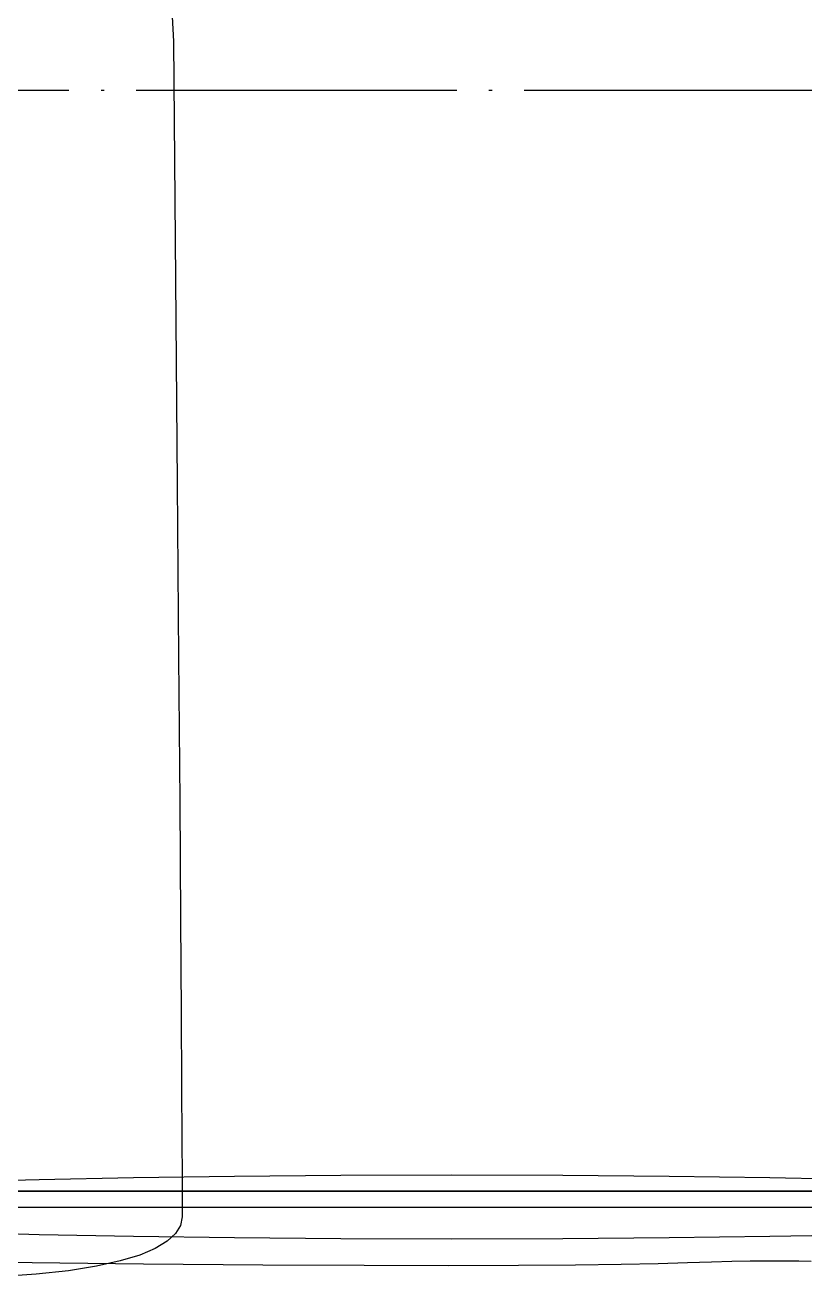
# Model space of a CAD drawing. Extents: x 11992 to 29481, y -6727 to 6811.
# Drawn here: x 22121 to 22608, y 1086 to 1867 of the extents above; entities that cross this region are included whole.
import ezdxf

# ---------------------------------------------------------------- set-up
doc = ezdxf.new("R2010")
doc.units = 0
doc.header["$MEASUREMENT"] = 0
doc.linetypes.add('DOTE', pattern=[2.42, 2, -0.2, 0.02, -0.2])
doc.layers.get('0').update_dxf_attribs({"color": 8, "linetype": 'CONTINUOUS'})
doc.layers.add('zoylight 4标注', color=9, linetype='CONTINUOUS')
doc.layers.add('zoylight 5回路', color=4, linetype='CONTINUOUS')

msp = doc.modelspace()

# ---------------------------------------------------------------- linework, layer by layer
for p, q in [((22212.88, 1872.17, -1940.43), (22213.75, 1856.72, -1940.43)), ((22213.75, 1856.72, -1940.43), (22215, 1708.12, -1940.43)), ((22215, 1708.12, -1940.43), (22216.04, 1580.63, -1940.43)), ((22216.04, 1580.63, -1940.43), (22216.89, 1472.69, -1940.43)), ((22216.89, 1472.69, -1940.43), (22217.57, 1382.73, -1940.43)), ((22217.57, 1382.73, -1940.43), (22218.09, 1309.2, -1940.43)), ((22218.09, 1309.2, -1940.43), (22218.49, 1250.54, -1940.43)), ((22218.49, 1250.54, -1940.43), (22218.77, 1205.18, -1940.43)), ((22218.77, 1205.18, -1940.43), (22218.96, 1171.57, -1940.43)), ((22218.96, 1171.57, -1940.43), (22219.08, 1148.14, -1940.43)), ((22188.85, 1147.99, -2340.43), (22251.78, 1148.85, -2340.43)), ((22219.08, 1148.14, -1940.43), (22219.14, 1133.34, -1940.43)), ((22251.78, 1148.85, -2340.43), (22318.14, 1149.38, -2340.43)), ((22318.14, 1149.38, -2340.43), (22387.31, 1149.56, -2340.43)), ((22387.31, 1149.56, -2340.43), (22456.49, 1149.38, -2340.43)), ((22456.49, 1149.38, -2340.43), (22522.85, 1148.85, -2340.43)), ((22522.85, 1148.85, -2340.43), (22585.78, 1147.99, -2340.43)), ((22075.74, 1145.39, -2340.43), (22129.97, 1146.83, -2340.43)), ((22129.97, 1146.83, -2340.43), (22188.85, 1147.99, -2340.43)), ((22585.78, 1147.99, -2340.43), (22644.66, 1146.83, -2340.43)), ((21892.33, 1139.53, -2340.43), (22882.3, 1139.53, -2340.43)), ((22882.3, 1139.53, -2110.34), (21892.33, 1139.53, -2110.34)), ((22074.78, 1139.53, -2125.8), (22129.12, 1139.53, -2128.22)), ((22129.64, 1139.53, -2086.11), (22075.26, 1139.53, -2087.19)), ((22121.67, 1139.53, -2000.01), (22114.21, 1139.53, -2000.03)), ((22126.42, 1139.53, -2037.92), (22116.99, 1139.53, -2038.3)), ((22128.45, 1139.53, -2040.34), (22119.03, 1139.53, -2040.71)), ((22131.16, 1139.53, -2080.11), (22120.47, 1139.53, -2079.98)), ((22129.36, 1139.53, -1999.91), (22121.67, 1139.53, -2000.01)), ((22136.79, 1139.53, -2037.55), (22126.42, 1139.53, -2037.92)), ((22138.82, 1139.53, -2039.97), (22128.45, 1139.53, -2040.34)), ((22129.12, 1139.53, -2128.22), (22188.12, 1139.53, -2130.36)), ((22137.25, 1139.53, -1999.75), (22129.36, 1139.53, -1999.91)), ((22188.68, 1139.53, -2085.42), (22129.64, 1139.53, -2086.11)), ((22141.84, 1139.53, -2080.32), (22131.16, 1139.53, -2080.11)), ((22148.25, 1139.53, -2037.2), (22136.79, 1139.53, -2037.55)), ((22145.32, 1139.53, -1999.52), (22137.25, 1139.53, -1999.75)), ((22150.26, 1139.53, -2039.62), (22138.82, 1139.53, -2039.97)), ((22152.52, 1139.53, -2080.6), (22141.84, 1139.53, -2080.32)), ((22153.53, 1139.53, -1999.23), (22145.32, 1139.53, -1999.52)), ((22160.89, 1139.53, -2036.87), (22148.25, 1139.53, -2037.2)), ((22162.89, 1139.53, -2039.29), (22150.26, 1139.53, -2039.62)), ((22163.2, 1139.53, -2080.94), (22152.52, 1139.53, -2080.6)), ((22161.87, 1139.53, -1998.88), (22153.53, 1139.53, -1999.23)), ((22174.85, 1139.53, -2036.57), (22160.89, 1139.53, -2036.87)), ((22170.3, 1139.53, -1998.46), (22161.87, 1139.53, -1998.88)), ((22176.83, 1139.53, -2039), (22162.89, 1139.53, -2039.29)), ((22173.89, 1139.53, -2081.33), (22163.2, 1139.53, -2080.94)), ((22178.79, 1139.53, -1997.99), (22170.3, 1139.53, -1998.46)), ((22184.57, 1139.53, -2081.75), (22173.89, 1139.53, -2081.33)), ((22183.56, 1139.53, -2036.59), (22174.85, 1139.53, -2036.57)), ((22185.55, 1139.53, -2039.02), (22176.83, 1139.53, -2039)), ((22187.33, 1139.53, -1997.46), (22178.79, 1139.53, -1997.99)), ((22192.26, 1139.53, -2036.66), (22183.56, 1139.53, -2036.59)), ((22195.25, 1139.53, -2082.2), (22184.57, 1139.53, -2081.75)), ((22194.26, 1139.53, -2039.1), (22185.55, 1139.53, -2039.02)), ((22195.87, 1139.53, -1996.88), (22187.33, 1139.53, -1997.46)), ((22188.12, 1139.53, -2130.36), (22251.18, 1139.53, -2132.19)), ((22251.76, 1139.53, -2085.15), (22188.68, 1139.53, -2085.42)), ((22200.96, 1139.53, -2036.79), (22192.26, 1139.53, -2036.66)), ((22202.97, 1139.53, -2039.23), (22194.26, 1139.53, -2039.1)), ((22205.93, 1139.53, -2082.67), (22195.25, 1139.53, -2082.2)), ((22202.85, 1139.53, -1996.43), (22195.87, 1139.53, -1996.88)), ((22209.65, 1139.53, -2036.96), (22200.96, 1139.53, -2036.79)), ((22209.8, 1139.53, -1996.06), (22202.85, 1139.53, -1996.43)), ((22211.66, 1139.53, -2039.4), (22202.97, 1139.53, -2039.23)), ((22216.61, 1139.53, -2083.14), (22205.93, 1139.53, -2082.67)), ((22218.34, 1139.53, -2037.17), (22209.65, 1139.53, -2036.96)), ((22216.7, 1139.53, -1995.78), (22209.8, 1139.53, -1996.06)), ((22220.35, 1139.53, -2039.61), (22211.66, 1139.53, -2039.4)), ((22227.29, 1139.53, -2083.6), (22216.61, 1139.53, -2083.14)), ((22223.54, 1139.53, -1995.56), (22216.7, 1139.53, -1995.78)), ((22227.02, 1139.53, -2037.41), (22218.34, 1139.53, -2037.17)), ((22219.14, 1133.34, -1940.43), (22219.16, 1125.6, -1940.43)), ((22229.04, 1139.53, -2039.85), (22220.35, 1139.53, -2039.61)), ((22230.3, 1139.53, -1995.4), (22223.54, 1139.53, -1995.56)), ((22224.39, 1139.53, -2086.23), (22224.32, 1139.53, -2086.46)), ((22224.32, 1139.53, -2086.46), (22229.26, 1139.53, -2086.63)), ((22231.15, 1139.53, -2085.92), (22224.39, 1139.53, -2086.23)), ((22235.71, 1139.53, -2037.68), (22227.02, 1139.53, -2037.41)), ((22237.98, 1139.53, -2084.05), (22227.29, 1139.53, -2083.6)), ((22237.73, 1139.53, -2040.12), (22229.04, 1139.53, -2039.85)), ((22229.26, 1139.53, -2086.63), (22237.54, 1139.53, -2086.71)), ((22236.98, 1139.53, -1995.3), (22230.3, 1139.53, -1995.4)), ((22246.26, 1139.53, -2085.56), (22231.15, 1139.53, -2085.92)), ((22244.4, 1139.53, -2037.97), (22235.71, 1139.53, -2037.68)), ((22243.55, 1139.53, -1995.24), (22236.98, 1139.53, -1995.3)), ((22237.54, 1139.53, -2086.71), (22247.49, 1139.53, -2086.71)), ((22246.42, 1139.53, -2040.42), (22237.73, 1139.53, -2040.12)), ((22248.66, 1139.53, -2084.47), (22237.98, 1139.53, -2084.05)), ((22250, 1139.53, -1995.22), (22243.55, 1139.53, -1995.24)), ((22253.09, 1139.53, -2038.29), (22244.4, 1139.53, -2037.97)), ((22256.28, 1139.53, -2085.36), (22246.26, 1139.53, -2085.56)), ((22255.11, 1139.53, -2040.73), (22246.42, 1139.53, -2040.42)), ((22247.49, 1139.53, -2086.71), (22257.44, 1139.53, -2086.61)), ((22263.79, 1139.53, -2085.14), (22248.66, 1139.53, -2084.47)), ((22256.31, 1139.53, -1995.22), (22250, 1139.53, -1995.22)), ((22251.18, 1139.53, -2132.19), (22317.68, 1139.53, -2133.65)), ((22318.27, 1139.53, -2085.32), (22251.76, 1139.53, -2085.15)), ((22261.78, 1139.53, -2038.61), (22253.09, 1139.53, -2038.29)), ((22263.81, 1139.53, -2041.06), (22255.11, 1139.53, -2040.73)), ((22267.68, 1139.53, -2085.15), (22256.28, 1139.53, -2085.36)), ((22262.47, 1139.53, -1995.25), (22256.31, 1139.53, -1995.22)), ((22257.44, 1139.53, -2086.61), (22265.72, 1139.53, -2086.41)), ((22270.47, 1139.53, -2038.95), (22261.78, 1139.53, -2038.61)), ((22268.47, 1139.53, -1995.3), (22262.47, 1139.53, -1995.25)), ((22270.57, 1139.53, -2085.68), (22263.79, 1139.53, -2085.14)), ((22272.51, 1139.53, -2041.39), (22263.81, 1139.53, -2041.06)), ((22265.72, 1139.53, -2086.41), (22270.65, 1139.53, -2086.1)), ((22281.85, 1139.53, -2084.93), (22267.68, 1139.53, -2085.15)), ((22274.29, 1139.53, -1995.34), (22268.47, 1139.53, -1995.3)), ((22279.17, 1139.53, -2039.28), (22270.47, 1139.53, -2038.95)), ((22270.65, 1139.53, -2086.1), (22270.57, 1139.53, -2085.68)), ((22281.23, 1139.53, -2041.73), (22272.51, 1139.53, -2041.39)), ((22299.74, 1139.53, -1995.52), (22274.29, 1139.53, -1995.34)), ((22286.42, 1139.53, -2039.56), (22279.17, 1139.53, -2039.28)), ((22289.22, 1139.53, -2042.02), (22281.23, 1139.53, -2041.73)), ((22300.17, 1139.53, -2084.7), (22281.85, 1139.53, -2084.93)), ((22295.07, 1139.53, -2039.82), (22286.42, 1139.53, -2039.56)), ((22298.62, 1139.53, -2042.3), (22289.22, 1139.53, -2042.02)), ((22306.52, 1139.53, -2040.08), (22295.07, 1139.53, -2039.82)), ((22310.82, 1139.53, -2042.58), (22298.62, 1139.53, -2042.3)), ((22329.07, 1139.53, -1995.62), (22299.74, 1139.53, -1995.52)), ((22324.05, 1139.53, -2084.47), (22300.17, 1139.53, -2084.7)), ((22322.16, 1139.53, -2040.32), (22306.52, 1139.53, -2040.08)), ((22327.21, 1139.53, -2042.84), (22310.82, 1139.53, -2042.58)), ((22317.68, 1139.53, -2133.65), (22387.01, 1139.53, -2134.73)), ((22387.62, 1139.53, -2085.95), (22318.27, 1139.53, -2085.32)), ((22343.38, 1139.53, -2040.55), (22322.16, 1139.53, -2040.32)), ((22354.87, 1139.53, -2084.24), (22324.05, 1139.53, -2084.47)), ((22349.18, 1139.53, -2043.09), (22327.21, 1139.53, -2042.84)), ((22361.97, 1139.53, -1995.69), (22329.07, 1139.53, -1995.62)), ((22371.57, 1139.53, -2040.77), (22343.38, 1139.53, -2040.55)), ((22378.14, 1139.53, -2043.32), (22349.18, 1139.53, -2043.09)), ((22394.02, 1139.53, -2084.01), (22354.87, 1139.53, -2084.24)), ((22398.12, 1139.53, -1995.76), (22361.97, 1139.53, -1995.69)), ((22408.13, 1139.53, -2040.96), (22371.57, 1139.53, -2040.77)), ((22415.46, 1139.53, -2043.52), (22378.14, 1139.53, -2043.32)), ((22387.01, 1139.53, -2134.73), (22456.35, 1139.53, -2135.36)), ((22456.95, 1139.53, -2087.03), (22387.62, 1139.53, -2085.95)), ((22442.88, 1139.53, -2083.79), (22394.02, 1139.53, -2084.01)), ((22437.19, 1139.53, -1995.86), (22398.12, 1139.53, -1995.76)), ((22454.47, 1139.53, -2041.14), (22408.13, 1139.53, -2040.96)), ((22462.56, 1139.53, -2043.69), (22415.46, 1139.53, -2043.52)), ((22478.86, 1139.53, -1996.05), (22437.19, 1139.53, -1995.86)), ((22502.86, 1139.53, -2083.58), (22442.88, 1139.53, -2083.79)), ((22511.96, 1139.53, -2041.29), (22454.47, 1139.53, -2041.14)), ((22456.35, 1139.53, -2135.36), (22522.87, 1139.53, -2135.53)), ((22523.45, 1139.53, -2088.5), (22456.95, 1139.53, -2087.03)), ((22520.81, 1139.53, -2043.84), (22462.56, 1139.53, -2043.69)), ((22522.8, 1139.53, -1996.34), (22478.86, 1139.53, -1996.05)), ((22575.34, 1139.53, -2083.37), (22502.86, 1139.53, -2083.58)), ((22582, 1139.53, -2041.42), (22511.96, 1139.53, -2041.29)), ((22591.62, 1139.53, -2043.95), (22520.81, 1139.53, -2043.84)), ((22568.7, 1139.53, -1996.79), (22522.8, 1139.53, -1996.34)), ((22522.87, 1139.53, -2135.53), (22585.95, 1139.53, -2135.26)), ((22586.51, 1139.53, -2090.32), (22523.45, 1139.53, -2088.5)), ((22616.22, 1139.53, -1997.43), (22568.7, 1139.53, -1996.79)), ((22661.7, 1139.53, -2083.17), (22575.34, 1139.53, -2083.37)), ((22665.99, 1139.53, -2041.51), (22582, 1139.53, -2041.42)), ((22585.95, 1139.53, -2135.26), (22644.99, 1139.53, -2134.57)), ((22645.51, 1139.53, -2092.46), (22586.51, 1139.53, -2090.32)), ((22676.37, 1139.53, -2044.02), (22591.62, 1139.53, -2043.95)), ((21877.37, 1129.56, -2340.43), (22897.26, 1129.56, -2340.43)), ((22219.16, 1125.6, -1940.43), (22219.16, 1123.37, -1940.43)), ((22217.99, 1118.1, -1940.43), (22214.88, 1113.04, -1940.43)), ((22219.16, 1123.37, -1940.43), (22217.99, 1118.1, -1940.43)), ((22129.97, 1112.29, -2340.43), (22075.74, 1113.73, -2340.43)), ((22188.85, 1111.13, -2340.43), (22129.97, 1112.29, -2340.43)), ((22251.78, 1110.28, -2340.43), (22188.85, 1111.13, -2340.43)), ((22214.88, 1113.04, -1940.43), (22209.7, 1108.25, -1940.43)), ((22318.14, 1109.75, -2340.43), (22251.78, 1110.28, -2340.43)), ((22387.31, 1109.56, -2340.43), (22318.14, 1109.75, -2340.43)), ((22456.49, 1109.75, -2340.43), (22387.31, 1109.56, -2340.43)), ((22522.85, 1110.28, -2340.43), (22456.49, 1109.75, -2340.43)), ((22585.78, 1111.13, -2340.43), (22522.85, 1110.28, -2340.43)), ((22644.66, 1112.29, -2340.43), (22585.78, 1111.13, -2340.43)), ((22202.32, 1103.76, -1940.43), (22192.62, 1099.64, -1940.43)), ((22209.7, 1108.25, -1940.43), (22202.32, 1103.76, -1940.43)), ((22195.06, 1093.93, -2340.43), (22107.99, 1094.87, -2340.43)), ((22180.46, 1095.91, -1940.43), (22165.73, 1092.64, -1940.43)), ((22192.62, 1099.64, -1940.43), (22180.46, 1095.91, -1940.43)), ((22269.54, 1093.32, -2340.43), (22195.06, 1093.93, -2340.43)), ((22493.07, 1093.75, -2340.43), (22464.4, 1093.36, -2340.43)), ((22516.02, 1094.21, -2340.43), (22493.07, 1093.75, -2340.43)), ((22534.39, 1094.68, -2340.43), (22516.02, 1094.21, -2340.43)), ((22549.32, 1095.13, -2340.43), (22534.39, 1094.68, -2340.43)), ((22561.95, 1095.5, -2340.43), (22549.32, 1095.13, -2340.43)), ((22573.43, 1095.75, -2340.43), (22561.95, 1095.5, -2340.43)), ((22581.04, 1095.83, -2340.43), (22573.43, 1095.75, -2340.43)), ((22588.64, 1095.85, -2340.43), (22581.04, 1095.83, -2340.43)), ((22596.24, 1095.8, -2340.43), (22588.64, 1095.85, -2340.43)), ((22603.84, 1095.7, -2340.43), (22596.24, 1095.8, -2340.43)), ((22611.44, 1095.55, -2340.43), (22603.84, 1095.7, -2340.43)), ((22128.02, 1087.61, -1940.43), (22104.79, 1085.95, -1940.43)), ((22148.29, 1089.85, -1940.43), (22128.02, 1087.61, -1940.43)), ((22165.73, 1092.64, -1940.43), (22148.29, 1089.85, -1940.43)), ((22332.56, 1093.01, -2340.43), (22269.54, 1093.32, -2340.43)), ((22385.29, 1092.94, -2340.43), (22332.56, 1093.01, -2340.43)), ((22428.85, 1093.07, -2340.43), (22385.29, 1092.94, -2340.43)), ((22464.4, 1093.36, -2340.43), (22428.85, 1093.07, -2340.43))]:
    msp.add_line(p, q)
at = {"layer": 'zoylight 4标注', "color": 9, "linetype": 'DOTE', "ltscale": 100}
msp.add_line((19286.52, 1826.36), (25252.9, 1826.36), dxfattribs=at)
at = {"layer": 'zoylight 5回路', "linetype": 'Continuous'}
msp.add_arc((16765.56, 4071.68), 5697.96, 336.755, 14.3793, dxfattribs=at)

doc.saveas('drawing.dxf')
